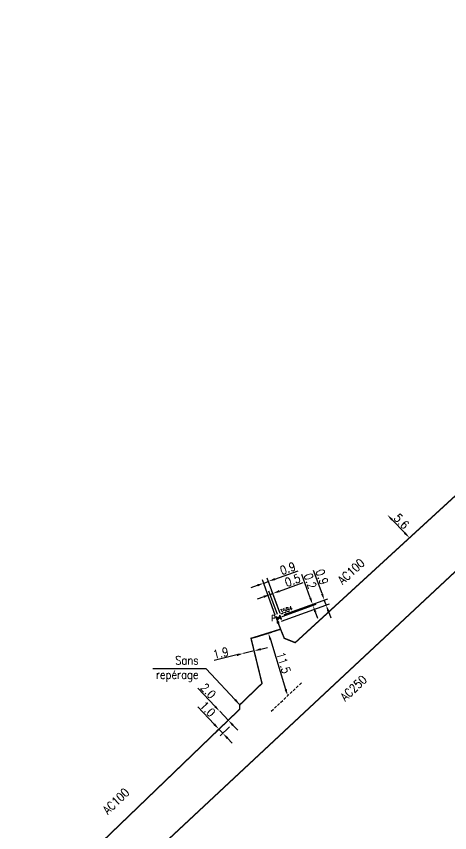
# Model space of a CAD drawing. Header units: millimetres. Extents: x 123014 to 124000, y 123995 to 125000.
# Drawn here: x 123435.6 to 123511.6, y 124292.1 to 124435.1 of the extents above; entities that cross this region are included whole.
import ezdxf
from ezdxf.enums import TextEntityAlignment as Align

# ---------------------------------------------------------------- set-up
doc = ezdxf.new("R2010")
doc.units = ezdxf.units.MM
doc.header["$PDMODE"] = 34
doc.linetypes.add('DASHED', pattern=[0.75, 0.5, -0.25])
doc.layers.get('0').update_dxf_attribs({"linetype": 'CONTINUOUS'})
doc.layers.get('DEFPOINTS').update_dxf_attribs({"linetype": 'CONTINUOUS'})
for name, color, linetype in [('G_110', 6, 'CONTINUOUS'), ('G_120', 4, 'CONTINUOUS'), ('G_300', 7, 'CONTINUOUS')]:
    doc.layers.add(name, color=color, linetype=linetype)
doc.styles.add('G_ROMANS', font='ROMANS.SHX', dxfattribs={"width": 0.75})
doc.styles.get("Standard").update_dxf_attribs({"font": 'romans.shx', "width": 0.85})
doc.linetypes.add('G_typB_AP', pattern='A,5,-0.3,["o",Standard,S=1.5,R=0,X=0,Y=-0.5],-1.65', length=6.95)
doc.linetypes.add('G_typC_AP', pattern='A,5,-0.3,["X",Standard,S=1,R=0,X=0,Y=-0.5],-1.2', length=6.5)
doc.dimstyles.get("Standard").update_dxf_attribs({"dimtxt": 1.5, "dimasz": 1.2, "dimexe": 0.625, "dimexo": 0.625, "dimgap": 0.25, "dimtad": 1, "dimdec": 1, "dimzin": 0, "dimdsep": 46, "dimtxsty": 'Standard', "dimcen": -0.5, "dimadec": 0, "dimazin": 0, "dimtfac": 1, "dimtdec": 1, "dimtmove": 0, "dimatfit": 3, "dimfxl": 0, "dimtolj": 1, "dimtzin": 0, "dimarcsym": 0})

# ---------------------------------------------------------------- blocks, each defined once
blk = doc.blocks.new('*D128')
at = {"layer": 'DEFPOINTS', "color": 0, "linetype": 'Continuous', "transparency": 16777216}
for p in [(123500.63, 124347.75), (123500.63, 124347.75), (123504.51, 124343.72)]:
    blk.add_point(p, dxfattribs=at)
at = {"layer": 'G_120', "color": 0, "linetype": 'Continuous', "lineweight": -2, "transparency": 16777216}
blk.add_line((123503.68, 124344.58), (123501.46, 124346.89), dxfattribs=at)
at = {"layer": 'G_120', "color": 0, "linetype": 'Continuous', "transparency": 16777216}
for points in [[(123501.6, 124347.03), (123501.31, 124346.75), (123500.63, 124347.75)], [(123503.82, 124344.72), (123503.53, 124344.44), (123504.51, 124343.72)]]:
    blk.add_solid(points, dxfattribs=at)
at = {"layer": 'G_120', "color": 0, "linetype": 'Continuous', "transparency": 16777216, "insert": (123503.11, 124346.61), "char_height": 1.5, "attachment_point": 5, "rotation": 313.8857}
blk.add_mtext('\\A1;5.6', dxfattribs=at)
blk = doc.blocks.new('*D131')
at = {"layer": 'DEFPOINTS', "color": 0, "linetype": 'Continuous', "transparency": 16777216}
for p in [(123476.74, 124326.1), (123483.16, 124316.04), (123483.16, 124316.04)]:
    blk.add_point(p, dxfattribs=at)
at = {"layer": 'G_120', "color": 0, "linetype": 'Continuous', "lineweight": -2, "transparency": 16777216}
for p, q in [((123477.34, 124326.28), (123480.38, 124327.21)), ((123480.14, 124325.88), (123482.8, 124317.18))]:
    blk.add_line(p, q, dxfattribs=at)
at = {"layer": 'G_120', "color": 0, "linetype": 'Continuous', "transparency": 16777216}
for points in [[(123480.33, 124325.94), (123479.95, 124325.82), (123479.78, 124327.03)], [(123483, 124317.24), (123482.61, 124317.12), (123483.16, 124316.04)]]:
    blk.add_solid(points, dxfattribs=at)
at = {"layer": 'G_120', "color": 0, "linetype": 'Continuous', "transparency": 16777216, "insert": (123482.43, 124321.83), "char_height": 1.5, "attachment_point": 5, "rotation": 287.0472}
blk.add_mtext('\\A1;11.5', dxfattribs=at)
blk = doc.blocks.new('*D132')
at = {"layer": 'DEFPOINTS', "color": 0, "linetype": 'Continuous', "transparency": 16777216}
for p in [(123477.27, 124323.92), (123475.42, 124323.47), (123475.42, 124323.47)]:
    blk.add_point(p, dxfattribs=at)
at = {"layer": 'G_120', "color": 0, "linetype": 'Continuous', "lineweight": -2, "transparency": 16777216}
for p, q in [((123477.27, 124323.92), (123475.42, 124323.47)), ((123478.44, 124324.2), (123479.6, 124324.48)), ((123474.26, 124323.19), (123470.25, 124322.21))]:
    blk.add_line(p, q, dxfattribs=at)
at = {"layer": 'G_120', "color": 0, "linetype": 'Continuous', "transparency": 16777216}
for points in [[(123478.39, 124324.39), (123478.48, 124324.01), (123477.27, 124323.92)], [(123474.21, 124323.38), (123474.31, 124322.99), (123475.42, 124323.47)]]:
    blk.add_solid(points, dxfattribs=at)
at = {"layer": 'G_120', "color": 0, "linetype": 'Continuous', "transparency": 16777216, "insert": (123471.43, 124323.53), "char_height": 1.5, "attachment_point": 5, "rotation": 13.6417}
blk.add_mtext('\\A1;1.9', dxfattribs=at)
blk = doc.blocks.new('*D137')
at = {"layer": 'DEFPOINTS', "color": 0, "linetype": 'Continuous', "transparency": 16777216}
for p in [(123471.25, 124313.32), (123471.25, 124313.32), (123472.74, 124311.75)]:
    blk.add_point(p, dxfattribs=at)
at = {"layer": 'G_120', "color": 0, "linetype": 'Continuous', "lineweight": -2, "transparency": 16777216}
for p, q in [((123470.43, 124314.19), (123467.41, 124317.35)), ((123472.74, 124311.75), (123471.25, 124313.32)), ((123473.19, 124312.18), (123473.19, 124312.18)), ((123473.57, 124310.88), (123474.4, 124310.01))]:
    blk.add_line(p, q, dxfattribs=at)
at = {"layer": 'G_120', "color": 0, "linetype": 'Continuous', "transparency": 16777216}
for points in [[(123470.57, 124314.32), (123470.28, 124314.05), (123471.25, 124313.32)], [(123473.71, 124311.02), (123473.42, 124310.75), (123472.74, 124311.75)]]:
    blk.add_solid(points, dxfattribs=at)
at = {"layer": 'G_120', "color": 0, "linetype": 'Continuous', "transparency": 16777216, "insert": (123469.23, 124316.89), "char_height": 1.5, "attachment_point": 5, "rotation": 313.5707}
blk.add_mtext('\\A1;2.0', dxfattribs=at)
blk = doc.blocks.new('*D138')
at = {"layer": 'DEFPOINTS', "color": 0, "linetype": 'Continuous', "transparency": 16777216}
for p in [(123472.74, 124311.75), (123473.43, 124311.03), (123471.79, 124309.47)]:
    blk.add_point(p, dxfattribs=at)
at = {"layer": 'G_120', "color": 0, "linetype": 'Continuous', "lineweight": -2, "transparency": 16777216}
for p, q in [((123470.27, 124311.07), (123467.39, 124314.1)), ((123472.29, 124311.32), (123470.65, 124309.76)), ((123471.79, 124309.47), (123471.1, 124310.19)), ((123472.98, 124310.6), (123471.34, 124309.04)), ((123472.62, 124308.6), (123473.44, 124307.73))]:
    blk.add_line(p, q, dxfattribs=at)
at = {"layer": 'G_120', "color": 0, "linetype": 'Continuous', "transparency": 16777216}
for points in [[(123470.42, 124311.2), (123470.13, 124310.93), (123471.1, 124310.19)], [(123472.76, 124308.74), (123472.47, 124308.46), (123471.79, 124309.47)]]:
    blk.add_solid(points, dxfattribs=at)
at = {"layer": 'G_120', "color": 0, "linetype": 'Continuous', "transparency": 16777216, "insert": (123469.15, 124313.71), "char_height": 1.5, "attachment_point": 5, "rotation": 313.5047}
blk.add_mtext('\\A1;1.0', dxfattribs=at)
blk = doc.blocks.new('G_300_04')
at = {"linetype": 'Continuous'}
h = blk.add_hatch(color=0, dxfattribs=at)
h.paths.add_polyline_path([(-0.5, 0.5), (-0.5, -0.5), (0, 0)])
h.paths.add_polyline_path([(0.5, 0.5), (0, 0), (0.5, -0.5)])
at = {"color": 0, "linetype": 'Continuous', "flags": 128}
blk.add_lwpolyline([(-0.5, -0.5), (0.5, 0.5), (0.5, -0.5), (-0.5, 0.5)], close=True, dxfattribs=at)
at = {"color": 0, "linetype": 'Continuous', "width": 0.75}
blk.add_attdef('NUM', text='', height=1, dxfattribs=at).set_placement((0, 1.78), align=Align.MIDDLE_CENTER)
at = {"color": 0, "linetype": 'Continuous', "width": 0.75, "flags": 3}
for tag, p in [('DEF_LEG', (0, -5)), ('DEF_COUP', (0, -7.5)), ('DEF_TYPE', (0, -10))]:
    blk.add_attdef(tag, text='', height=1.2, dxfattribs=at).set_placement(p, align=Align.MIDDLE)
blk = doc.blocks.new('G_300_12')
at = {"color": 0, "linetype": 'Continuous', "const_width": 0.248, "flags": 128}
blk.add_lwpolyline([(-0.13, 0, 1), (0.13, 0, 1)], format="xyb", close=True, dxfattribs=at)
at = {"linetype": 'Continuous', "style": 'G_ROMANS', "width": 0.75}
blk.add_attdef('P', text='', height=1, dxfattribs=at).set_placement((0, 1.24), align=Align.MIDDLE_CENTER)
at = {"color": 0, "linetype": 'Continuous', "width": 0.75, "flags": 3}
for tag, p in [('DEF_LEG', (0, -5)), ('DEF_COUP', (0, -7.5)), ('DEF_TYPE', (0, -10))]:
    blk.add_attdef(tag, text='', height=1.2, dxfattribs=at).set_placement(p, align=Align.MIDDLE)
blk = doc.blocks.new('*D188')
at = {"layer": 'DEFPOINTS', "color": 0, "linetype": 'Continuous', "transparency": 16777216}
for p in [(123480.57, 124333.97), (123481.58, 124329.7), (123482.05, 124329.87)]:
    blk.add_point(p, dxfattribs=at)
at = {"layer": 'G_300', "color": 0, "linetype": 'Continuous', "lineweight": -2, "transparency": 16777216}
for p, q in [((123481.7, 124334.38), (123485.85, 124335.88)), ((123481.37, 124330.29), (123479.88, 124334.39)), ((123480.1, 124333.8), (123480.57, 124333.97)), ((123481.84, 124330.46), (123480.35, 124334.56)), ((123478.97, 124333.39), (123477.84, 124332.98))]:
    blk.add_line(p, q, dxfattribs=at)
at = {"layer": 'G_300', "color": 0, "linetype": 'Continuous', "transparency": 16777216}
for points in [[(123481.63, 124334.57), (123481.76, 124334.19), (123480.57, 124333.97)], [(123478.9, 124333.58), (123479.04, 124333.2), (123480.1, 124333.8)]]:
    blk.add_solid(points, dxfattribs=at)
at = {"layer": 'G_300', "color": 0, "linetype": 'Continuous', "transparency": 16777216, "insert": (123484.02, 124336.28), "char_height": 1.5, "attachment_point": 5, "rotation": 19.9087}
blk.add_mtext('\\A1;0.5', dxfattribs=at)
blk = doc.blocks.new('*D189')
at = {"layer": 'DEFPOINTS', "color": 0, "linetype": 'Continuous', "transparency": 16777216}
for p in [(123479.8, 124336.09), (123481.21, 124329.56), (123481.99, 124330.06)]:
    blk.add_point(p, dxfattribs=at)
at = {"layer": 'G_120', "color": 0, "linetype": 'Continuous', "lineweight": -2, "transparency": 16777216}
for p, q in [((123480.93, 124336.49), (123484.98, 124337.96)), ((123477.83, 124335.37), (123476.7, 124334.96)), ((123480.99, 124330.15), (123478.74, 124336.37)), ((123478.96, 124335.78), (123479.8, 124336.09)), ((123481.77, 124330.64), (123479.59, 124336.67))]:
    blk.add_line(p, q, dxfattribs=at)
at = {"layer": 'G_120', "color": 0, "linetype": 'Continuous', "transparency": 16777216}
for points in [[(123480.86, 124336.68), (123481, 124336.31), (123479.8, 124336.09)], [(123477.76, 124335.56), (123477.9, 124335.18), (123478.96, 124335.78)]]:
    blk.add_solid(points, dxfattribs=at)
at = {"layer": 'G_120', "color": 0, "linetype": 'Continuous', "transparency": 16777216, "insert": (123483.18, 124338.37), "char_height": 1.5, "attachment_point": 5, "rotation": 19.9087}
blk.add_mtext('\\A1;0.9', dxfattribs=at)
blk = doc.blocks.new('*D190')
at = {"layer": 'DEFPOINTS', "color": 0, "linetype": 'Continuous', "transparency": 16777216}
for p in [(123487.52, 124332.06), (123481.58, 124329.7), (123481.99, 124330.06)]:
    blk.add_point(p, dxfattribs=at)
at = {"layer": 'G_300', "color": 0, "linetype": 'Continuous', "lineweight": -2, "transparency": 16777216}
for p, q in [((123487.11, 124333.19), (123485.63, 124337.3)), ((123482.17, 124329.91), (123488.18, 124332.09)), ((123482.57, 124330.27), (123488.11, 124332.27)), ((123487.59, 124331.87), (123487.52, 124332.06)), ((123488, 124330.75), (123488.41, 124329.62))]:
    blk.add_line(p, q, dxfattribs=at)
at = {"layer": 'G_300', "color": 0, "linetype": 'Continuous', "transparency": 16777216}
for points in [[(123487.3, 124333.26), (123486.93, 124333.12), (123487.52, 124332.06)], [(123488.19, 124330.81), (123487.81, 124330.68), (123487.59, 124331.87)]]:
    blk.add_solid(points, dxfattribs=at)
at = {"layer": 'G_300', "color": 0, "linetype": 'Continuous', "transparency": 16777216, "insert": (123487.11, 124336.15), "char_height": 1.5, "attachment_point": 5, "rotation": 289.9087}
blk.add_mtext('\\A1;0.2', dxfattribs=at)
blk = doc.blocks.new('*D191')
at = {"layer": 'DEFPOINTS', "color": 0, "linetype": 'Continuous', "transparency": 16777216}
for p in [(123489.58, 124332.81), (123481.99, 124330.06), (123481.46, 124328.91)]:
    blk.add_point(p, dxfattribs=at)
at = {"layer": 'G_300', "color": 0, "linetype": 'Continuous', "lineweight": -2, "transparency": 16777216}
for p, q in [((123489.18, 124333.94), (123487.71, 124337.99)), ((123482.57, 124330.27), (123490.17, 124333.02)), ((123489.89, 124331.96), (123489.58, 124332.81)), ((123482.05, 124329.12), (123490.48, 124332.17)), ((123490.3, 124330.83), (123490.71, 124329.71))]:
    blk.add_line(p, q, dxfattribs=at)
at = {"layer": 'G_300', "color": 0, "linetype": 'Continuous', "transparency": 16777216}
for points in [[(123489.36, 124334), (123488.99, 124333.87), (123489.58, 124332.81)], [(123490.49, 124330.9), (123490.11, 124330.77), (123489.89, 124331.96)]]:
    blk.add_solid(points, dxfattribs=at)
at = {"layer": 'G_300', "color": 0, "linetype": 'Continuous', "transparency": 16777216, "insert": (123489.18, 124336.87), "char_height": 1.5, "attachment_point": 5, "rotation": 289.9087}
blk.add_mtext('\\A1;0.9', dxfattribs=at)

msp = doc.modelspace()

# ---------------------------------------------------------------- linework, layer by layer
at = {"layer": 'G_110', "linetype": 'G_typC_AP', "const_width": 0.25, "flags": 128}
msp.add_lwpolyline([(123107.35, 124000), (123108.2, 124000.8), (123108.2, 124000.8, -0.024688), (123115.83, 124007.44), (123115.83, 124007.44), (123130.12, 124018.62), (123130.12, 124018.62), (123170.07, 124049.04), (123170.07, 124049.04), (123205.42, 124076.33), (123232.07, 124096.41), (123268.69, 124124.48), (123268.69, 124124.48), (123268.69, 124124.48), (123326.2, 124169.7, 0.013019), (123364.43, 124201.57), (123395.88, 124229.21), (123395.88, 124229.21, 0.006553), (123405.59, 124237.99), (123526.44, 124350.78), (123544.17, 124367.33), (123570.29, 124388.8), (123570.29, 124388.8), (123570.29, 124388.8), (123601.85, 124421.9), (123613.33, 124433.18), (123659.75, 124479.92), (123659.75, 124479.92), (123659.75, 124479.92), (123676.75, 124496.02), (123705.26, 124524.09), (123705.26, 124524.09), (123738.33, 124557.22), (123795.47, 124613.39), (123817.47, 124635.2), (123854.62, 124672.44, -0.170473), (123860.59, 124675.32)], format="xyb", dxfattribs=at)
at = {"layer": 'G_120', "linetype": 'G_typB_AP', "const_width": 0.25, "flags": 128}
for points in [[(123481.23, 124329.57), (123481.21, 124329.56), (123481.92, 124327.71), (123482.56, 124326.12), (123484.48, 124325.35), (123504.51, 124343.72), (123526.09, 124363.49), (123526.8, 124362.72), (123528.41, 124364.21), (123536.66, 124371.69), (123539.26, 124374.16)], [(123482.05, 124329.87), (123481.94, 124329.83)]]:
    msp.add_lwpolyline(points, dxfattribs=at)
msp.add_lwpolyline([(123481.92, 124327.71), (123476.74, 124326.1), (123477.27, 124323.92), (123478.66, 124318.21), (123474.77, 124314.46), (123474.73, 124313.67), (123472.74, 124311.75), (123442.87, 124282.99), (123433.31, 124273.76), (123418.8, 124260.42), (123424.29, 124254.67), (123405.93, 124237.63, -0.006553), (123396.21, 124228.84), (123384.25, 124218.3), (123364.76, 124201.19, -0.011289), (123330.16, 124172.18), (123287.04, 124137.64), (123275.82, 124128.66), (123243.44, 124104.17), (123223.1, 124089.18), (123200.37, 124071.85), (123176.64, 124053.42), (123145.18, 124029.57), (123130.42, 124018.22), (123127.69, 124016.13), (123118.39, 124008.82), (123116.03, 124006.96)], format="xyb", dxfattribs=at)
at = {"layer": 'G_120', "color": 7, "linetype": 'DASHED', "flags": 128}
msp.add_lwpolyline([(123480.29, 124313.34), (123485.64, 124318.37)], dxfattribs=at)

# ---------------------------------------------------------------- block references
at = {"layer": 'G_300'}
ref = msp.add_blockref('G_300_04', (123481.58, 124329.7), dxfattribs=dict(at, xscale=0.75, yscale=0.75, zscale=0.75, rotation=199.9087237956897))
ref.add_attrib('NUM', '3584', dxfattribs={"layer": '0', "color": 0, "linetype": 'Continuous', "height": 0.75, "rotation": 19.9087, "width": 0.75}).set_placement((123482.89, 124331.07), align=Align.MIDDLE_CENTER)
ref = msp.add_blockref('G_300_12', (123481.46, 124328.91), dxfattribs=dict(at, rotation=166.6037443164142))
ref.add_attrib('P', 'P', dxfattribs={"layer": '0', "linetype": 'Continuous', "height": 1, "style": 'G_ROMANS', "width": 0.75}).set_placement((123480.67, 124329.64), align=Align.MIDDLE_CENTER)

# ---------------------------------------------------------------- texts
at = {"layer": 'G_110', "linetype": 'Continuous', "width": 0.85}
msp.add_text('AC250', height=1.5, rotation=43.3817, dxfattribs=at).set_placement((123494.7, 124317.38), align=Align.MIDDLE)
at = {"layer": 'G_120', "linetype": 'Continuous', "width": 0.85}
for rotation, p in [(42.5354, (123494.28, 124337.82)), (43.9192, (123453.06, 124297.58))]:
    msp.add_text('AC100', height=1.5, rotation=rotation, dxfattribs=at).set_placement(p, align=Align.MIDDLE)
at = {"layer": 'G_120', "linetype": 'Continuous', "insert": (123467.54, 124318.5), "char_height": 1.5, "attachment_point": 9}
msp.add_mtext('\\A1;Sans\\Prepérage', dxfattribs=at)

# ---------------------------------------------------------------- dimensions: what is measured, and where the dimension line sits
at = {"layer": 'G_120', "linetype": 'Continuous'}
for base, p1, p2, angle, picture, middle in [((123500.63, 124347.75), (123504.51, 124343.72), (123500.63, 124347.75), 313.8857, '*D128', (123502.39, 124345.92)), ((123483.16, 124316.04), (123476.74, 124326.1), (123483.16, 124316.04), 107.0472, '*D131', (123481.47, 124321.53)), ((123475.42, 124323.47), (123477.27, 124323.92), (123475.42, 124323.47), 13.6417, '*D132', (123471.67, 124322.56)), ((123471.79, 124309.47), (123472.74, 124311.75), (123473.43, 124311.03), 133.5047, '*D138', (123468.42, 124313.02))]:
    dim = msp.add_linear_dim(base=base, p1=p1, p2=p2, angle=angle, dimstyle='Standard', dxfattribs=at)
    dim.commit()
    dim.dimension.update_dxf_attribs({"geometry": picture, "text_midpoint": middle, "dimtype": 160})
dim = msp.add_linear_dim(base=(123479.8, 124336.09), p1=(123481.21, 124329.56), p2=(123481.99, 124330.06), angle=199.9087, dimstyle='Standard', override={"dimatfit": 0}, dxfattribs=at)
dim.commit()
dim.dimension.update_dxf_attribs({"geometry": '*D189', "text_midpoint": (123483.52, 124337.43), "dimtype": 160})
dim = msp.add_linear_dim(base=(123471.25, 124313.32), p1=(123472.74, 124311.75), p2=(123471.25, 124313.32), angle=313.5707, text='2.0', dimstyle='Standard', dxfattribs=at)
dim.commit()
dim.dimension.update_dxf_attribs({"geometry": '*D137', "text_midpoint": (123468.51, 124316.2), "dimtype": 160})
at = {"layer": 'G_300', "linetype": 'Continuous'}
for base, p1, p2, angle, picture, middle in [((123489.58, 124332.81), (123481.46, 124328.91), (123481.99, 124330.06), 289.9087, '*D191', (123488.24, 124336.53)), ((123480.57, 124333.97), (123481.58, 124329.7), (123482.05, 124329.87), 199.9087, '*D188', (123484.36, 124335.34)), ((123487.52, 124332.06), (123481.58, 124329.7), (123481.99, 124330.06), 289.9087, '*D190', (123486.17, 124335.81))]:
    dim = msp.add_linear_dim(base=base, p1=p1, p2=p2, angle=angle, dimstyle='Standard', override={"dimatfit": 0}, dxfattribs=at)
    dim.commit()
    dim.dimension.update_dxf_attribs({"geometry": picture, "text_midpoint": middle, "dimtype": 160})

# ---------------------------------------------------------------- leaders
at = {"layer": 'G_120', "linetype": 'Continuous', "annotation_type": 0, "has_hookline": 1, "hookline_direction": 1, "text_width": 7.89}
msp.add_leader([(123474.77, 124314.46), (123468.89, 124320.77), (123467.69, 124320.77)], dimstyle='Standard', dxfattribs=at)

doc.saveas('drawing.dxf')
